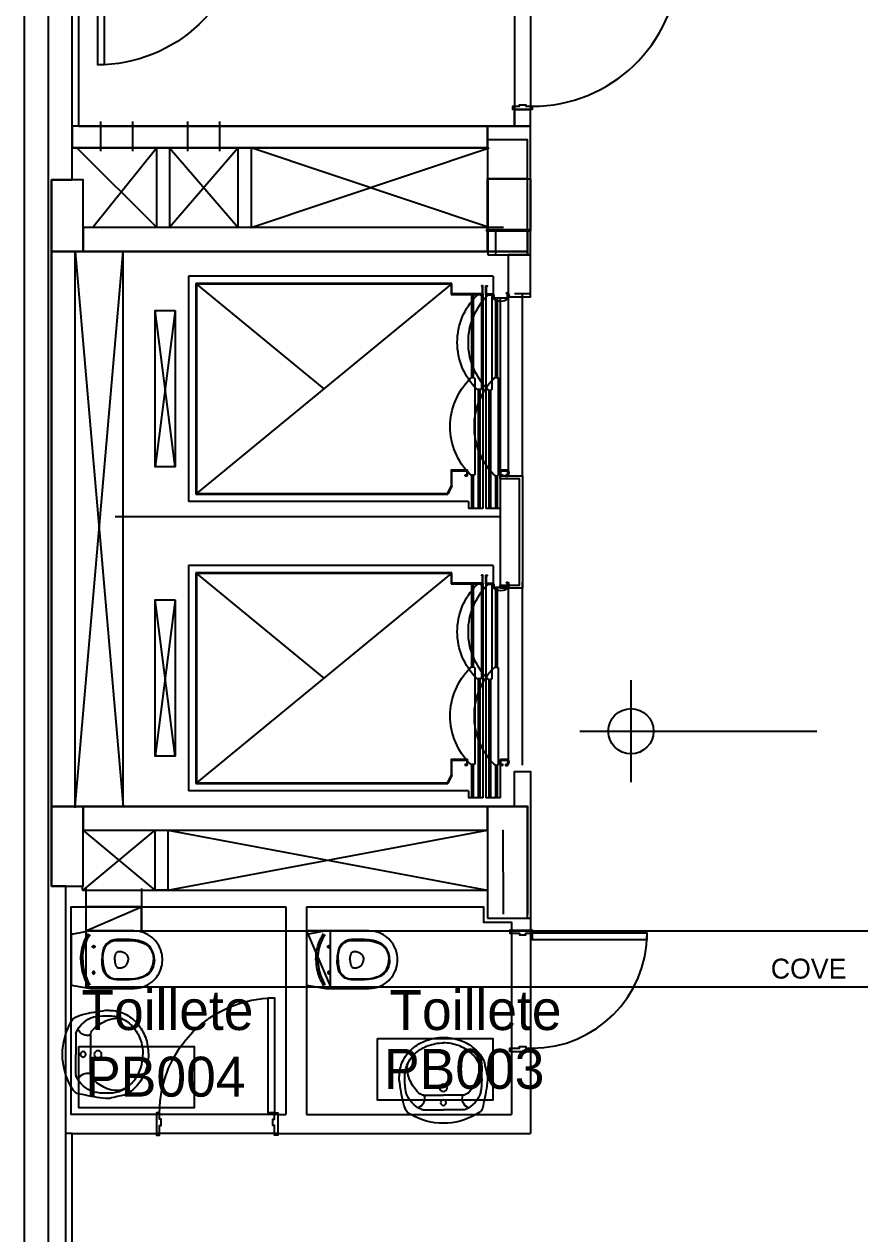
# Model space of a CAD drawing. Header units: millimetres. Extents: x 1473.7 to 1568.7, y 1808.4 to 1881.8.
# Drawn here: x 1489.93 to 1495.16, y 1858.79 to 1866.37 of the extents above; entities that cross this region are included whole.
import ezdxf

# ---------------------------------------------------------------- set-up
doc = ezdxf.new("R2010")
doc.units = ezdxf.units.MM
doc.layers.get('0').update_dxf_attribs({"linetype": 'CONTINUOUS'})
for name, color, linetype in [('0-COTAS-NIVEL', 8, 'CONTINUOUS'), ('0-OBSERVACIONES', 6, 'CONTINUOUS'), ('00000-CROQUIS', 6, 'CONTINUOUS'), ('10-CARP-HOJA-PUER', 4, 'CONTINUOUS'), ('10-CARP-MARC', 2, 'CONTINUOUS'), ('10-CARP-SLIA', 14, 'CONTINUOUS'), ('AR - ASCENSOR', 1, 'CONTINUOUS'), ('AR - CAJAS', 1, 'CONTINUOUS'), ('AR - CARPINTERIA 1', 1, 'CONTINUOUS'), ('AR - INST. SANITARIA', 2, 'CONTINUOUS'), ('AR - OBSERVACIONES', 51, 'CONTINUOUS'), ('AR - PROYECCION 1', 2, 'CONTINUOUS'), ('AR - PROYECCION 2', 1, 'CONTINUOUS'), ('AR - REVESTIMIENTO', 21, 'CONTINUOUS'), ('AR - REVOQUE', 8, 'CONTINUOUS'), ('AR - TABIQUE LADRILLO HUECO', 4, 'CONTINUOUS'), ('ES - LINEA OFICIAL', 6, 'CONTINUOUS'), ('ES-COLUMNAS', 5, 'CONTINUOUS'), ('ES-HATCH TABIQUE', 250, 'CONTINUOUS'), ('ES-TABIQUES', 5, 'CONTINUOUS'), ('ESTRUCTURA', 3, 'CONTINUOUS'), ('MURO', 7, 'CONTINUOUS'), ('Sanitario_Detalle', 8, 'CONTINUOUS'), ('TEXTO', 7, 'CONTINUOUS')]:
    doc.layers.add(name, color=color, linetype=linetype)

# ---------------------------------------------------------------- blocks, each defined once
blk = doc.blocks.new('Puerta 76.1')
at = {"layer": '10-CARP-HOJA-PUER', "linetype": 'CONTINUOUS'}
blk.add_lwpolyline([(0.02, 0.13), (0.06, 0.13), (0.06, 0.85), (0.02, 0.85), (0.02, 0.13)], dxfattribs=at)
at = {"layer": '10-CARP-MARC', "linetype": 'CONTINUOUS'}
for points in [[(0, 0), (0, -0.01), (0.02, -0.01), (0.02, 0.05), (0.03, 0.05), (0.03, 0.09), (0.02, 0.09), (0.02, 0.13), (0, 0.13), (0, 0.12)], [(0.76, 0), (0.76, -0.01), (0.74, -0.01), (0.74, 0.05), (0.73, 0.05), (0.73, 0.09), (0.74, 0.09), (0.74, 0.13), (0.76, 0.13), (0.76, 0.12)]]:
    blk.add_lwpolyline(points, dxfattribs=at)
at = {"layer": '10-CARP-SLIA', "linetype": 'CONTINUOUS'}
for p, q in [((0, 0.12), (0.76, 0.12)), ((0, 0), (0.76, 0))]:
    blk.add_line(p, q, dxfattribs=at)
blk.add_arc((0.02, 0.13), 0.72, 0, 90, dxfattribs=at)
blk = doc.blocks.new('Puerta 96.1')
at = {"layer": '10-CARP-HOJA-PUER', "linetype": 'CONTINUOUS'}
blk.add_lwpolyline([(0.02, 0.11), (0.06, 0.11), (0.06, 1.03), (0.02, 1.03), (0.02, 0.11)], dxfattribs=at)
at = {"layer": '10-CARP-MARC', "linetype": 'CONTINUOUS'}
for points in [[(0, 0), (0, -0.01), (0.02, -0.01), (0.02, 0.03), (0.03, 0.03), (0.03, 0.07), (0.02, 0.07), (0.02, 0.11), (0, 0.11), (0, 0.1)], [(0.96, 0), (0.96, -0.01), (0.94, -0.01), (0.94, 0.03), (0.93, 0.03), (0.93, 0.07), (0.94, 0.07), (0.94, 0.11), (0.96, 0.11), (0.96, 0.1)]]:
    blk.add_lwpolyline(points, dxfattribs=at)
at = {"layer": '10-CARP-SLIA', "linetype": 'CONTINUOUS'}
for p, q in [((0, 0.1), (0.96, 0.1)), ((0, 0), (0.96, 0))]:
    blk.add_line(p, q, dxfattribs=at)
blk.add_arc((0.019952, 0.109981), 0.920048, 0.00121, 87.505209, dxfattribs=at)
blk = doc.blocks.new('NIVEL')
at = {"layer": '0-COTAS-NIVEL'}
for p, q in [((0, 0.19519), (0, -0.19519)), ((-0.19519, 0), (0.711572, 0))]:
    blk.add_line(p, q, dxfattribs=at)
blk.add_circle((0, 0), 0.086751, dxfattribs=at)
blk = doc.blocks.new('RCPLS004')
for p, q in [((-0.097979, -0.075253), (-0.110949, -0.080011)), ((-0.085539, -0.071305), (-0.097979, -0.075253)), ((-0.074913, -0.068391), (-0.085539, -0.071305)), ((-0.062185, -0.065438), (-0.074913, -0.068391)), ((-0.046976, -0.062656), (-0.062185, -0.065438)), ((-0.043147, -0.07421), (-0.056178, -0.076464)), ((-0.033426, -0.060845), (-0.046976, -0.062656)), ((-0.029119, -0.072457), (-0.043147, -0.07421)), ((-0.018199, -0.059545), (-0.033426, -0.060845)), ((-0.015985, -0.071438), (-0.029119, -0.072457)), ((0, -0.059), (-0.018199, -0.059545)), ((0, -0.071), (-0.015985, -0.071438)), ((0, -0.059), (0.018199, -0.059545)), ((0, -0.071), (0.015985, -0.071438)), ((0.015985, -0.071438), (0.029119, -0.072457)), ((0.018199, -0.059545), (0.033426, -0.060845)), ((0.029119, -0.072457), (0.043147, -0.07421)), ((0.033426, -0.060845), (0.046976, -0.062656)), ((0.043147, -0.07421), (0.056178, -0.076464)), ((0.046976, -0.062656), (0.062185, -0.065438)), ((0.062185, -0.065438), (0.074913, -0.068391)), ((0.074913, -0.068391), (0.085539, -0.071305)), ((0.085539, -0.071305), (0.097979, -0.075253)), ((0.097979, -0.075253), (0.110949, -0.080011)), ((-0.158103, -0.103448), (-0.163602, -0.106888)), ((-0.147335, -0.097174), (-0.158103, -0.103448)), ((-0.151402, -0.113418), (-0.157098, -0.116972)), ((-0.142725, -0.108344), (-0.151402, -0.113418)), ((-0.135621, -0.090996), (-0.147335, -0.097174)), ((-0.131151, -0.102179), (-0.142725, -0.108344)), ((-0.124182, -0.085575), (-0.135621, -0.090996)), ((-0.120804, -0.097217), (-0.131151, -0.102179)), ((-0.110949, -0.080011), (-0.124182, -0.085575)), ((-0.108353, -0.091891), (-0.120804, -0.097217)), ((-0.096744, -0.087525), (-0.108353, -0.091891)), ((-0.083423, -0.083193), (-0.096744, -0.087525)), ((-0.088322, -0.138375), (-0.0885, -0.140043)), ((-0.0885, -0.140043), (-0.088342, -0.14153)), ((-0.088342, -0.14153), (-0.087821, -0.143117)), ((-0.087768, -0.136768), (-0.088322, -0.138375)), ((-0.087821, -0.143117), (-0.086955, -0.14456)), ((-0.086964, -0.135453), (-0.087768, -0.136768)), ((-0.085938, -0.134355), (-0.086964, -0.135453)), ((-0.086955, -0.14456), (-0.086041, -0.145553)), ((-0.086041, -0.145553), (-0.084883, -0.146416)), ((-0.08473, -0.133493), (-0.085938, -0.134355)), ((-0.084883, -0.146416), (-0.083523, -0.147063)), ((-0.083077, -0.132793), (-0.08473, -0.133493)), ((-0.083523, -0.147063), (-0.0821, -0.147419)), ((-0.06913, -0.079316), (-0.083423, -0.083193)), ((-0.081, -0.1325), (-0.083077, -0.132793)), ((-0.0821, -0.147419), (-0.080907, -0.147499)), ((-0.07927, -0.132702), (-0.081, -0.1325)), ((-0.080907, -0.147499), (-0.07949, -0.147346)), ((-0.07949, -0.147346), (-0.077884, -0.146822)), ((-0.077873, -0.133183), (-0.07927, -0.132702)), ((-0.077884, -0.146822), (-0.076531, -0.146023)), ((-0.076604, -0.133923), (-0.077873, -0.133183)), ((-0.075515, -0.134885), (-0.076604, -0.133923)), ((-0.076531, -0.146023), (-0.07548, -0.145077)), ((-0.074542, -0.136187), (-0.075515, -0.134885)), ((-0.07548, -0.145077), (-0.074435, -0.143627)), ((-0.073907, -0.137563), (-0.074542, -0.136187)), ((-0.074435, -0.143627), (-0.073831, -0.142203)), ((-0.073552, -0.139119), (-0.073907, -0.137563)), ((-0.073831, -0.142203), (-0.073523, -0.140584)), ((-0.073523, -0.140584), (-0.073552, -0.139119)), ((-0.056178, -0.076464), (-0.06913, -0.079316)), ((0.056178, -0.076464), (0.06913, -0.079316)), ((0.06913, -0.079316), (0.083423, -0.083193)), ((0.073523, -0.140584), (0.073552, -0.139119)), ((0.073831, -0.142203), (0.073523, -0.140584)), ((0.073552, -0.139119), (0.073907, -0.137563)), ((0.074435, -0.143627), (0.073831, -0.142203)), ((0.073907, -0.137563), (0.074542, -0.136187)), ((0.07548, -0.145077), (0.074435, -0.143627)), ((0.074542, -0.136187), (0.075515, -0.134885)), ((0.076531, -0.146023), (0.07548, -0.145077)), ((0.075515, -0.134885), (0.076604, -0.133923)), ((0.077884, -0.146822), (0.076531, -0.146023)), ((0.076604, -0.133923), (0.077873, -0.133183)), ((0.077873, -0.133183), (0.07927, -0.132702)), ((0.07949, -0.147346), (0.077884, -0.146822)), ((0.07927, -0.132702), (0.081, -0.1325)), ((0.080907, -0.147499), (0.07949, -0.147346)), ((0.0821, -0.147419), (0.080907, -0.147499)), ((0.081, -0.1325), (0.083077, -0.132793)), ((0.083523, -0.147063), (0.0821, -0.147419)), ((0.083077, -0.132793), (0.08473, -0.133493)), ((0.083423, -0.083193), (0.096744, -0.087525)), ((0.084883, -0.146416), (0.083523, -0.147063)), ((0.08473, -0.133493), (0.085938, -0.134355)), ((0.086041, -0.145553), (0.084883, -0.146416)), ((0.085938, -0.134355), (0.086964, -0.135453)), ((0.086955, -0.14456), (0.086041, -0.145553)), ((0.087821, -0.143117), (0.086955, -0.14456)), ((0.086964, -0.135453), (0.087768, -0.136768)), ((0.087768, -0.136768), (0.088322, -0.138375)), ((0.088342, -0.14153), (0.087821, -0.143117)), ((0.088322, -0.138375), (0.0885, -0.140043)), ((0.0885, -0.140043), (0.088342, -0.14153)), ((0.096744, -0.087525), (0.108353, -0.091891)), ((0.108353, -0.091891), (0.120804, -0.097217)), ((0.110949, -0.080011), (0.124182, -0.085575)), ((0.120804, -0.097217), (0.131151, -0.102179)), ((0.124182, -0.085575), (0.135621, -0.090996)), ((0.131151, -0.102179), (0.142725, -0.108344)), ((0.135621, -0.090996), (0.147335, -0.097174)), ((0.142725, -0.108344), (0.151402, -0.113418)), ((0.147335, -0.097174), (0.158103, -0.103448)), ((0.151402, -0.113418), (0.157098, -0.116972)), ((0.158103, -0.103448), (0.163602, -0.106888)), ((-0.107735, -0.230113), (-0.099559, -0.220986)), ((-0.09449, -0.223083), (-0.1017, -0.230596)), ((-0.099559, -0.220986), (-0.08942, -0.212606)), ((-0.086469, -0.216644), (-0.09449, -0.223083)), ((-0.08942, -0.212606), (-0.080024, -0.206865)), ((-0.073759, -0.209359), (-0.086469, -0.216644)), ((-0.080024, -0.206865), (-0.069327, -0.202155)), ((-0.060887, -0.204759), (-0.073759, -0.209359)), ((-0.069327, -0.202155), (-0.055138, -0.198213)), ((-0.046105, -0.201418), (-0.060887, -0.204759)), ((-0.055138, -0.198213), (-0.041617, -0.19552)), ((-0.031523, -0.199055), (-0.046105, -0.201418)), ((-0.041617, -0.19552), (-0.029962, -0.193818)), ((-0.016661, -0.197572), (-0.031523, -0.199055)), ((-0.029962, -0.193818), (-0.018882, -0.19272)), ((-0.018882, -0.19272), (-0.008623, -0.19215)), ((0, -0.197), (-0.016661, -0.197572)), ((-0.008623, -0.19215), (0, -0.192)), ((0.008623, -0.19215), (0, -0.192)), ((0, -0.197), (0.016661, -0.197572)), ((0.018882, -0.19272), (0.008623, -0.19215)), ((0.016661, -0.197572), (0.031523, -0.199055)), ((0.029962, -0.193818), (0.018882, -0.19272)), ((0.041617, -0.19552), (0.029962, -0.193818)), ((0.031523, -0.199055), (0.046105, -0.201418)), ((0.055138, -0.198213), (0.041617, -0.19552)), ((0.046105, -0.201418), (0.060887, -0.204759)), ((0.069327, -0.202155), (0.055138, -0.198213)), ((0.060887, -0.204759), (0.073759, -0.209359)), ((0.080024, -0.206865), (0.069327, -0.202155)), ((0.073759, -0.209359), (0.086469, -0.216644)), ((0.08942, -0.212606), (0.080024, -0.206865)), ((0.086469, -0.216644), (0.09449, -0.223083)), ((0.099559, -0.220986), (0.08942, -0.212606)), ((0.09449, -0.223083), (0.1017, -0.230596)), ((0.107735, -0.230113), (0.099559, -0.220986)), ((-0.1255, -0.282118), (-0.124222, -0.267431)), ((-0.1255, -0.363299), (-0.1255, -0.282118)), ((-0.124222, -0.267431), (-0.12055, -0.253534)), ((-0.12055, -0.253534), (-0.115124, -0.241421)), ((-0.119449, -0.269195), (-0.1205, -0.282118)), ((-0.1205, -0.282118), (-0.1205, -0.363299)), ((-0.117825, -0.261603), (-0.119449, -0.269195)), ((-0.11394, -0.25039), (-0.117825, -0.261603)), ((-0.115124, -0.241421), (-0.107735, -0.230113)), ((-0.108595, -0.240129), (-0.11394, -0.25039)), ((-0.1017, -0.230596), (-0.108595, -0.240129)), ((-0.050528, -0.293518), (-0.051, -0.297838)), ((-0.051, -0.297838), (-0.051, -0.307)), ((-0.048934, -0.288984), (-0.050528, -0.293518)), ((-0.046264, -0.284915), (-0.048934, -0.288984)), ((-0.043185, -0.281978), (-0.046264, -0.284915)), ((-0.0385, -0.279298), (-0.043185, -0.281978)), ((-0.030225, -0.276434), (-0.0385, -0.279298)), ((-0.02315, -0.274578), (-0.030225, -0.276434)), ((-0.015895, -0.273207), (-0.02315, -0.274578)), ((-0.008285, -0.272326), (-0.015895, -0.273207)), ((0, -0.272), (-0.008285, -0.272326)), ((0, -0.272), (0.008285, -0.272326)), ((0.008285, -0.272326), (0.015895, -0.273207)), ((0.015895, -0.273207), (0.02315, -0.274578)), ((0.02315, -0.274578), (0.030225, -0.276434)), ((0.030225, -0.276434), (0.0385, -0.279298)), ((0.0385, -0.279298), (0.043185, -0.281978)), ((0.043185, -0.281978), (0.046264, -0.284915)), ((0.046264, -0.284915), (0.048934, -0.288984)), ((0.048934, -0.288984), (0.050528, -0.293518)), ((0.050528, -0.293518), (0.051, -0.297838)), ((0.051, -0.297838), (0.051, -0.307)), ((0.1017, -0.230596), (0.108595, -0.240129)), ((0.115124, -0.241421), (0.107735, -0.230113)), ((0.108595, -0.240129), (0.11394, -0.25039)), ((0.11394, -0.25039), (0.117825, -0.261603)), ((0.12055, -0.253534), (0.115124, -0.241421)), ((0.117825, -0.261603), (0.119449, -0.269195)), ((0.119449, -0.269195), (0.1205, -0.282118)), ((0.1205, -0.282118), (0.1205, -0.363299)), ((0.124222, -0.267431), (0.12055, -0.253534)), ((0.1255, -0.282118), (0.124222, -0.267431)), ((0.1255, -0.363299), (0.1255, -0.282118)), ((-0.124835, -0.381151), (-0.1255, -0.363299)), ((-0.1205, -0.363299), (-0.119843, -0.380863)), ((-0.051, -0.307), (-0.050533, -0.31307)), ((-0.050533, -0.31307), (-0.049658, -0.317777)), ((-0.049658, -0.317777), (-0.047921, -0.323587)), ((-0.047921, -0.323587), (-0.045265, -0.329615)), ((-0.045265, -0.329615), (-0.042318, -0.33457)), ((-0.042318, -0.33457), (-0.039057, -0.338892)), ((-0.039057, -0.338892), (-0.036654, -0.341551)), ((-0.036654, -0.341551), (-0.033718, -0.344346)), ((-0.033718, -0.344346), (-0.029439, -0.347717)), ((-0.029439, -0.347717), (-0.024913, -0.350562)), ((-0.024913, -0.350562), (-0.020674, -0.352673)), ((-0.020674, -0.352673), (-0.015702, -0.354563)), ((-0.015702, -0.354563), (-0.010342, -0.355968)), ((-0.010342, -0.355968), (-0.004643, -0.356801)), ((-0.004643, -0.356801), (0, -0.357)), ((0.004643, -0.356801), (0, -0.357)), ((0.010342, -0.355968), (0.004643, -0.356801)), ((0.015702, -0.354563), (0.010342, -0.355968)), ((0.020674, -0.352673), (0.015702, -0.354563)), ((0.024913, -0.350562), (0.020674, -0.352673)), ((0.029439, -0.347717), (0.024913, -0.350562)), ((0.033718, -0.344346), (0.029439, -0.347717)), ((0.036654, -0.341551), (0.033718, -0.344346)), ((0.039057, -0.338892), (0.036654, -0.341551)), ((0.042318, -0.33457), (0.039057, -0.338892)), ((0.045265, -0.329615), (0.042318, -0.33457)), ((0.047921, -0.323587), (0.045265, -0.329615)), ((0.049658, -0.317777), (0.047921, -0.323587)), ((0.050533, -0.31307), (0.049658, -0.317777)), ((0.051, -0.307), (0.050533, -0.31307)), ((0.1205, -0.363299), (0.119843, -0.380863)), ((0.124835, -0.381151), (0.1255, -0.363299)), ((-0.124215, -0.388104), (-0.124835, -0.381151)), ((-0.122191, -0.403013), (-0.124215, -0.388104)), ((-0.119164, -0.418081), (-0.122191, -0.403013)), ((-0.119843, -0.380863), (-0.118297, -0.3954)), ((-0.115468, -0.431962), (-0.119164, -0.418081)), ((-0.118297, -0.3954), (-0.115532, -0.411366)), ((-0.115532, -0.411366), (-0.112195, -0.425221)), ((-0.109717, -0.448896), (-0.115468, -0.431962)), ((-0.112195, -0.425221), (-0.108054, -0.438762)), ((-0.103942, -0.462197), (-0.109717, -0.448896)), ((-0.108054, -0.438762), (-0.1029, -0.452531)), ((-0.1029, -0.452531), (-0.096561, -0.465194)), ((0.1029, -0.452531), (0.096561, -0.465194)), ((0.108054, -0.438762), (0.1029, -0.452531)), ((0.103942, -0.462197), (0.109717, -0.448896)), ((0.112195, -0.425221), (0.108054, -0.438762)), ((0.109717, -0.448896), (0.115468, -0.431962)), ((0.115532, -0.411366), (0.112195, -0.425221)), ((0.115468, -0.431962), (0.119164, -0.418081)), ((0.118297, -0.3954), (0.115532, -0.411366)), ((0.119843, -0.380863), (0.118297, -0.3954)), ((0.119164, -0.418081), (0.122191, -0.403013)), ((0.122191, -0.403013), (0.124215, -0.388104)), ((0.124215, -0.388104), (0.124835, -0.381151)), ((-0.096858, -0.473918), (-0.103942, -0.462197)), ((-0.086419, -0.486469), (-0.096858, -0.473918)), ((-0.096561, -0.465194), (-0.087423, -0.477956)), ((-0.087423, -0.477956), (-0.077, -0.48845)), ((-0.075842, -0.495831), (-0.086419, -0.486469)), ((-0.077, -0.48845), (-0.067071, -0.495927)), ((-0.062522, -0.504453), (-0.075842, -0.495831)), ((-0.067071, -0.495927), (-0.060147, -0.500053)), ((-0.050085, -0.510249), (-0.062522, -0.504453)), ((-0.060147, -0.500053), (-0.045385, -0.506719)), ((-0.035816, -0.515107), (-0.050085, -0.510249)), ((-0.045385, -0.506719), (-0.034871, -0.51018)), ((-0.018391, -0.518729), (-0.035816, -0.515107)), ((-0.034871, -0.51018), (-0.022731, -0.512975)), ((-0.022731, -0.512975), (-0.011894, -0.514449)), ((0, -0.52), (-0.018391, -0.518729)), ((-0.011894, -0.514449), (0, -0.515)), ((0.011894, -0.514449), (0, -0.515)), ((0, -0.52), (0.018391, -0.518729)), ((0.022731, -0.512975), (0.011894, -0.514449)), ((0.018391, -0.518729), (0.035816, -0.515107)), ((0.034871, -0.51018), (0.022731, -0.512975)), ((0.045385, -0.506719), (0.034871, -0.51018)), ((0.035816, -0.515107), (0.050085, -0.510249)), ((0.060147, -0.500053), (0.045385, -0.506719)), ((0.050085, -0.510249), (0.062522, -0.504453)), ((0.067071, -0.495927), (0.060147, -0.500053)), ((0.062522, -0.504453), (0.075842, -0.495831)), ((0.077, -0.48845), (0.067071, -0.495927)), ((0.075842, -0.495831), (0.086419, -0.486469)), ((0.087423, -0.477956), (0.077, -0.48845)), ((0.086419, -0.486469), (0.096858, -0.473918)), ((0.096561, -0.465194), (0.087423, -0.477956)), ((0.096858, -0.473918), (0.103942, -0.462197)), ((-0.058842, -0.560182), (-0.058842, -0.560182)), ((0.058842, -0.560182), (0.058842, -0.560182))]:
    blk.add_line(p, q)
blk.add_lwpolyline([(0, -0.57), (0.008155, -0.569822), (0.016533, -0.569254), (0.027671, -0.567887), (0.038261, -0.565927), (0.048229, -0.563472), (0.053812, -0.561831), (0.058842, -0.560182), (0.065687, -0.55767), (0.075105, -0.553685), (0.08821, -0.547039), (0.097356, -0.541561), (0.110592, -0.532228), (0.120379, -0.524077), (0.12978, -0.515037), (0.13826, -0.505631), (0.146854, -0.494549), (0.155437, -0.481366), (0.162033, -0.469149), (0.167223, -0.457567), (0.172335, -0.443303), (0.176515, -0.427357), (0.179278, -0.410624), (0.1805, -0.3905), (0.1805, -0.12), (0.160798, -0.012536), (0.159251, -0.004098), (0.158628, -0.002439), (0.158014, -0.001616), (0.157219, -0.000917), (0.156113, -0.000327), (0.154333, 0), (0, 0), (-0.154333, 0), (-0.156113, -0.000327), (-0.157219, -0.000917), (-0.158014, -0.001616), (-0.158628, -0.002439), (-0.159251, -0.004098), (-0.160798, -0.012536), (-0.1805, -0.12), (-0.1805, -0.3905), (-0.179278, -0.410624), (-0.176515, -0.427357), (-0.172335, -0.443303), (-0.167223, -0.457567), (-0.162033, -0.469149), (-0.155437, -0.481366), (-0.146854, -0.494549), (-0.13826, -0.505631), (-0.12978, -0.515037), (-0.120379, -0.524077), (-0.110592, -0.532228), (-0.097356, -0.541561), (-0.08821, -0.547039), (-0.075105, -0.553685), (-0.065687, -0.55767), (-0.058842, -0.560182), (-0.053812, -0.561831), (-0.048229, -0.563472), (-0.038261, -0.565927), (-0.027671, -0.567887), (-0.016533, -0.569254), (-0.008155, -0.569822)], close=True)
blk = doc.blocks.new('s_LavMono')
blk.add_lwpolyline([(-0.177466, 0, 0.27095), (0.177466, 0, 0.041198), (0.194898, 0.010194, 0.087147), (0.218258, 0.061123, 0.014423), (0.240622, 0.188455, 0.110985), (0.24, 0.21, 0.102819), (0.22226, 0.288935, 0.093047), (0.169706, 0.358492, 0.087147), (0.093257, 0.403621, 0.087147), (0, 0.42, 0.093047), (-0.093257, 0.403621, 0.102819), (-0.169706, 0.358492, 0.110985), (-0.22226, 0.288935, -0.014423), (-0.24, 0.21, 0.087147), (-0.240622, 0.188455, 0.041198), (-0.218258, 0.061123, 0.27095), (-0.194898, 0.010194), (-0.177466, 0)], format="xyb", close=True)
at = {"layer": 'Sanitario_Detalle'}
for p, q in [((-0.106065, 0.105), (0, 0.105)), ((0.106065, 0.105), (0, 0.105)), ((-0.109754, 0.025), (0, 0.025)), ((0.109754, 0.025), (0, 0.025))]:
    blk.add_line(p, q, dxfattribs=at)
for points in [[(-0.209998, 0.209155, -0.11237), (-0.195145, 0.276099, -0.102819), (-0.14995, 0.335915, -0.093047), (-0.083035, 0.375417, -0.087147), (0, 0.39, -0.087147)], [(0.209998, 0.209155, 0.11237), (0.195145, 0.276099, 0.102819), (0.14995, 0.335915, 0.093047), (0.083035, 0.375417, 0.087147), (0, 0.39, 0.087147)], [(-0.204273, 0.122702, -0.048163), (-0.210622, 0.188455, -0.015067), (-0.209998, 0.209155, -0.015067)], [(-0.205826, 0.245668, -0.000644), (-0.205677, 0.246541, -0.000644)], [(-0.134258, 0.116625, -0.092164), (-0.180769, 0.183914, -0.064814), (-0.196027, 0.234757, -0.064814)], [(0.134258, 0.116625, 0.092164), (0.180769, 0.183914, 0.064814), (0.196027, 0.234757, 0.064814)], [(0.204273, 0.122702, 0.048163), (0.210622, 0.188455, 0.015067), (0.209998, 0.209155, 0.015067)], [(0.205826, 0.245668, 0.000644), (0.205677, 0.246541, 0.000644)]]:
    blk.add_lwpolyline(points, format="xyb", dxfattribs=at)
for centre, radius in [((0, 0.145322), 0.02), ((0, 0.064151), 0.015)]:
    blk.add_circle(centre, radius, dxfattribs=at)
for centre, radius, start, end in [((-0.107207, 0.249282), 0.09, 146.498415, 189.287762), ((0.107207, 0.249282), 0.09, 350.712238, 33.501585), ((-0.05968, 0.165122), 0.150687, 196.350388, 246.340308), ((-0.157063, 0.08655), 0.054233, 291.277313, 19.888798), ((-0.106065, 0.145), 0.04, 225.184262, 270), ((0.157063, 0.08655), 0.054233, 160.111202, 248.722687), ((0.106065, 0.145), 0.04, 270, 314.815738), ((0.05968, 0.165122), 0.150687, 293.659692, 343.649612), ((-0.110119, 0.05), 0.025, 246.340332, 270.288391), ((-0.109754, 0.115), 0.09, 269.509254, 270.000036), ((0.109754, 0.115), 0.09, 269.999964, 270.490746), ((0.110119, 0.05), 0.025, 269.711609, 293.659668)]:
    blk.add_arc(centre, radius, start, end, dxfattribs=at)

msp = doc.modelspace()

# ---------------------------------------------------------------- linework, layer by layer
at = {"color": 5}
for p, q in [((1492.99825, 1865.833436), (1493.09825, 1865.833436)), ((1490.29325, 1860.943462), (1490.29325, 1860.968462)), ((1490.29325, 1860.943462), (1492.82825, 1860.943462)), ((1493.07825, 1860.768462), (1493.09825, 1860.768462)), ((1492.97825, 1860.693462), (1493.09825, 1860.693462)), ((1492.97825, 1859.933462), (1493.09825, 1859.933462)), ((1490.75575, 1859.538462), (1490.75575, 1859.418462)), ((1491.51575, 1859.538462), (1491.51575, 1859.418462)), ((1490.22825, 1859.418462), (1490.18825, 1859.418462))]:
    msp.add_line(p, q, dxfattribs=at)
at = {"color": 2}
for points in [[(1490.26825, 1865.728436), (1490.22825, 1865.728436), (1490.22825, 1873.017867), (1490.26825, 1873.017867)], [(1490.22825, 1865.593436), (1492.82825, 1865.593436), (1492.82825, 1865.728436), (1490.22825, 1865.728436)], [(1493.098251, 1865.073436), (1493.098251, 1865.079686), (1492.823251, 1865.079686), (1492.823251, 1865.073436)], [(1492.830874, 1864.923436), (1493.078251, 1864.923436), (1493.078251, 1865.073436), (1492.830874, 1865.073436)], [(1493.098251, 1865.073436), (1493.07825, 1865.073436), (1493.07825, 1864.923436), (1493.098251, 1864.923436)], [(1492.958251, 1864.660638), (1493.098251, 1864.660638), (1493.098251, 1864.923436), (1492.958251, 1864.923436)]]:
    msp.add_lwpolyline(points, close=True, dxfattribs=at)
msp.add_lwpolyline([(1492.82825, 1865.593436), (1492.82825, 1865.728436)], dxfattribs=at)
at = {"layer": '0-OBSERVACIONES'}
for points in [[(1493.09825, 1865.833436), (1492.99825, 1865.833436), (1492.99825, 1865.728436), (1493.09825, 1865.728436)], [(1492.82825, 1865.399849), (1493.09825, 1865.399849), (1493.09825, 1865.728436), (1492.82825, 1865.728436)], [(1493.098251, 1865.076561), (1492.82825, 1865.076561), (1492.82825, 1865.399849), (1493.098251, 1865.399849)], [(1492.830874, 1865.073436), (1493.07825, 1865.073436), (1493.07825, 1865.399849), (1492.830874, 1865.399849)]]:
    msp.add_lwpolyline(points, close=True, dxfattribs=at)
at = {"layer": '00000-CROQUIS'}
for points in [[(1492.823251, 1865.079686), (1493.062012, 1865.079686)], [(1492.823251, 1865.073436), (1493.062012, 1865.073436)]]:
    msp.add_lwpolyline(points, dxfattribs=at)
at = {"layer": 'AR - ASCENSOR', "linetype": 'CONTINUOUS'}
for p, q in [((1490.956536, 1864.78978), (1490.956536, 1863.378903)), ((1492.863247, 1864.78978), (1490.956536, 1864.78978)), ((1491.002536, 1864.74378), (1491.002536, 1863.424903)), ((1492.604997, 1864.74378), (1491.002536, 1864.74378)), ((1491.006536, 1864.73978), (1491.006536, 1863.428903)), ((1492.600997, 1864.73978), (1491.006536, 1863.428903)), ((1491.006536, 1864.73978), (1491.803767, 1864.084342)), ((1492.600997, 1864.73978), (1491.006536, 1864.73978)), ((1492.600997, 1864.73978), (1492.600997, 1864.674578)), ((1492.604997, 1864.678578), (1492.604997, 1864.74378)), ((1492.798274, 1864.72978), (1492.790274, 1864.72978)), ((1492.790274, 1864.72978), (1492.790274, 1864.72578)), ((1492.790274, 1864.72578), (1492.796274, 1864.72578)), ((1492.796274, 1864.72578), (1492.796274, 1864.678578)), ((1492.800274, 1864.676578), (1492.800274, 1864.72778)), ((1492.863247, 1864.78978), (1492.863247, 1864.678494)), ((1492.600997, 1864.674578), (1492.798274, 1864.674578)), ((1492.796274, 1864.678578), (1492.604997, 1864.678578)), ((1492.729274, 1864.674578), (1492.729274, 1864.151665)), ((1492.739274, 1864.674578), (1492.739274, 1864.151665)), ((1492.800274, 1864.676578), (1492.800274, 1863.33478)), ((1492.817247, 1864.676578), (1492.817247, 1863.33478)), ((1492.958247, 1864.651578), (1492.958244, 1863.574807)), ((1493.048251, 1863.539807), (1493.04825, 1864.684578)), ((1490.87268, 1863.594342), (1490.74825, 1864.574342)), ((1490.87268, 1864.574342), (1490.74825, 1863.594342)), ((1492.878247, 1864.649578), (1492.878247, 1864.151665)), ((1492.888247, 1864.649578), (1492.888247, 1864.151665)), ((1492.908247, 1864.649578), (1492.908247, 1863.33478)), ((1492.770274, 1864.078764), (1492.770274, 1863.33478)), ((1492.780274, 1864.078764), (1492.780274, 1863.33478)), ((1492.837247, 1864.078764), (1492.837247, 1863.33478)), ((1492.847247, 1864.078764), (1492.847247, 1863.33478)), ((1492.600997, 1863.572807), (1492.600997, 1863.476807)), ((1492.702035, 1863.574807), (1492.602997, 1863.574807)), ((1492.604997, 1863.570807), (1492.700035, 1863.570807)), ((1492.604997, 1863.476637), (1492.604997, 1863.570807)), ((1492.687212, 1863.543807), (1492.687212, 1863.539807)), ((1492.700035, 1863.543807), (1492.687212, 1863.543807)), ((1492.687212, 1863.539807), (1492.702035, 1863.539807)), ((1492.700035, 1863.570807), (1492.700035, 1863.543807)), ((1492.704035, 1863.541807), (1492.704035, 1863.572807)), ((1492.729275, 1863.542602), (1492.729274, 1863.33478)), ((1492.739275, 1863.542602), (1492.739274, 1863.33478)), ((1492.878247, 1863.542602), (1492.878247, 1863.33478)), ((1492.888247, 1863.542602), (1492.888247, 1863.33478)), ((1492.600997, 1863.476807), (1492.577031, 1863.428903)), ((1492.604997, 1863.476637), (1492.580706, 1863.424903)), ((1492.709275, 1863.378903), (1490.956536, 1863.378903)), ((1491.002536, 1863.424903), (1492.580706, 1863.424903)), ((1491.006536, 1863.428903), (1492.577031, 1863.428903)), ((1492.709275, 1863.378903), (1492.709274, 1863.33478)), ((1492.800274, 1863.33478), (1492.709274, 1863.33478)), ((1492.908247, 1863.33478), (1492.817247, 1863.33478)), ((1490.956536, 1862.977293), (1490.956536, 1861.566416)), ((1492.863247, 1862.977293), (1490.956536, 1862.977293)), ((1491.002536, 1862.931293), (1491.002536, 1861.612416)), ((1492.604997, 1862.931293), (1491.002536, 1862.931293)), ((1491.006536, 1862.927293), (1491.006536, 1861.616416)), ((1492.600997, 1862.927293), (1491.006536, 1861.616416)), ((1491.006536, 1862.927293), (1491.803767, 1862.271855)), ((1492.600997, 1862.927293), (1491.006536, 1862.927293)), ((1492.600997, 1862.927293), (1492.600997, 1862.862091)), ((1492.604997, 1862.866091), (1492.604997, 1862.931293)), ((1492.798274, 1862.917293), (1492.790274, 1862.917293)), ((1492.790274, 1862.917293), (1492.790274, 1862.913293)), ((1492.790274, 1862.913293), (1492.796274, 1862.913293)), ((1492.796274, 1862.913293), (1492.796274, 1862.866091)), ((1492.800274, 1862.864091), (1492.800274, 1862.915293)), ((1492.863247, 1862.977293), (1492.863247, 1862.866007)), ((1492.600997, 1862.862091), (1492.798274, 1862.862091)), ((1492.796274, 1862.866091), (1492.604997, 1862.866091)), ((1492.729274, 1862.862091), (1492.729274, 1862.339178)), ((1492.739274, 1862.862091), (1492.739274, 1862.339178)), ((1492.800274, 1862.864091), (1492.800274, 1861.522293)), ((1492.817247, 1862.864091), (1492.817247, 1861.522293)), ((1492.878247, 1862.837091), (1492.878247, 1862.339178)), ((1492.888247, 1862.837091), (1492.888247, 1862.339178)), ((1492.958247, 1862.839091), (1492.958244, 1861.76232)), ((1493.04825, 1861.72732), (1493.04825, 1862.872091)), ((1490.87268, 1861.781855), (1490.74825, 1862.761855)), ((1490.87268, 1862.761855), (1490.74825, 1861.781855)), ((1492.770274, 1862.266277), (1492.770274, 1861.522293)), ((1492.780274, 1862.266277), (1492.780274, 1861.522293)), ((1492.837247, 1862.266277), (1492.837247, 1861.522293)), ((1492.847247, 1862.266277), (1492.847247, 1861.522293)), ((1492.600997, 1861.76032), (1492.600997, 1861.66432)), ((1492.702034, 1861.76232), (1492.602997, 1861.76232)), ((1492.604997, 1861.75832), (1492.700034, 1861.75832)), ((1492.604997, 1861.66415), (1492.604997, 1861.75832)), ((1492.687212, 1861.73132), (1492.687212, 1861.72732)), ((1492.700034, 1861.73132), (1492.687212, 1861.73132)), ((1492.687212, 1861.72732), (1492.702034, 1861.72732)), ((1492.700034, 1861.75832), (1492.700034, 1861.73132)), ((1492.704034, 1861.72932), (1492.704034, 1861.76032)), ((1492.729275, 1861.730114), (1492.729274, 1861.522293)), ((1492.739275, 1861.730114), (1492.739274, 1861.522293)), ((1492.878247, 1861.730114), (1492.878247, 1861.522293)), ((1492.888247, 1861.730114), (1492.888247, 1861.522293)), ((1492.908247, 1861.72732), (1492.908247, 1861.522293)), ((1492.600997, 1861.66432), (1492.577031, 1861.616416)), ((1492.604997, 1861.66415), (1492.580706, 1861.612416)), ((1492.709275, 1861.566416), (1490.956536, 1861.566416)), ((1491.002536, 1861.612416), (1492.580706, 1861.612416)), ((1491.006536, 1861.616416), (1492.577031, 1861.616416)), ((1492.709275, 1861.566416), (1492.709274, 1861.522293)), ((1492.800274, 1861.522293), (1492.709274, 1861.522293)), ((1492.908247, 1861.522293), (1492.817247, 1861.522293))]:
    msp.add_line(p, q, dxfattribs=at)
for points in [[(1492.948247, 1864.684578, -0.414214), (1492.956247, 1864.684578, -0.414214), (1492.958247, 1864.682578, -0.414214), (1492.958247, 1864.651578, 0.414214), (1492.956247, 1864.649578, -0.414214), (1492.866247, 1864.649578, -0.414214), (1492.864247, 1864.651578, -0.414214), (1492.864247, 1864.672578), (1492.862247, 1864.674578), (1492.819247, 1864.674578), (1492.817247, 1864.676578), (1492.817247, 1864.72778), (1492.819247, 1864.72978), (1492.827247, 1864.72978), (1492.827247, 1864.72578), (1492.821247, 1864.72578), (1492.821247, 1864.678578), (1492.862247, 1864.678578), (1492.868247, 1864.672578), (1492.868247, 1864.653578), (1492.954247, 1864.653578), (1492.954247, 1864.680578), (1492.948247, 1864.680578)], [(1492.760274, 1864.083764, -0.414214), (1492.760274, 1864.666073, -0.414214), (1492.765274, 1864.671073, -0.414214), (1492.785274, 1864.671073, -0.414214), (1492.790274, 1864.666073), (1492.790274, 1864.083764), (1492.785274, 1864.078764), (1492.765274, 1864.078764)], [(1492.827247, 1864.666073, 0.414214), (1492.827247, 1864.083764, 0.414214), (1492.832247, 1864.078764, 0.414214), (1492.852247, 1864.078764, 0.414214), (1492.857247, 1864.083764), (1492.857247, 1864.666073), (1492.852247, 1864.671073), (1492.832247, 1864.671073)], [(1492.719275, 1863.547602, -0.414214), (1492.719274, 1864.146665, -0.414214), (1492.724274, 1864.151665, -0.414214), (1492.744274, 1864.151665, -0.414214), (1492.749274, 1864.146665), (1492.749275, 1863.547602), (1492.744275, 1863.542602), (1492.724275, 1863.542602)], [(1492.868247, 1864.146665, 0.414214), (1492.868247, 1863.547602, 0.414214), (1492.873247, 1863.542602, 0.414214), (1492.893247, 1863.542602, 0.414214), (1492.898247, 1863.547602), (1492.898247, 1864.146665), (1492.893247, 1864.151665), (1492.873247, 1864.151665)], [(1492.941425, 1863.543807, 0.414214), (1492.941425, 1863.539807, 0.414214), (1492.956247, 1863.539807, 0.414214), (1492.958247, 1863.541807, 0.414214), (1492.958247, 1863.572807), (1492.956247, 1863.574807), (1492.910247, 1863.574807), (1492.908247, 1863.572807), (1492.908247, 1863.541807), (1492.910247, 1863.539807), (1492.925069, 1863.539807), (1492.925069, 1863.543807), (1492.912247, 1863.543807), (1492.912247, 1863.570807), (1492.954247, 1863.570807), (1492.954247, 1863.543807)], [(1492.948247, 1862.872091, -0.414214), (1492.956247, 1862.872091, -0.414214), (1492.958247, 1862.870091, -0.414214), (1492.958247, 1862.839091, 0.414214), (1492.956247, 1862.837091, -0.414214), (1492.866247, 1862.837091, -0.414214), (1492.864247, 1862.839091, -0.414214), (1492.864247, 1862.860091), (1492.862247, 1862.862091), (1492.819247, 1862.862091), (1492.817247, 1862.864091), (1492.817247, 1862.915293), (1492.819247, 1862.917293), (1492.827247, 1862.917293), (1492.827247, 1862.913293), (1492.821247, 1862.913293), (1492.821247, 1862.866091), (1492.862247, 1862.866091), (1492.868247, 1862.860091), (1492.868247, 1862.841091), (1492.954247, 1862.841091), (1492.954247, 1862.868091), (1492.948247, 1862.868091)], [(1492.760274, 1862.271277, -0.414214), (1492.760274, 1862.853586, -0.414214), (1492.765274, 1862.858586, -0.414214), (1492.785274, 1862.858586, -0.414214), (1492.790274, 1862.853586), (1492.790274, 1862.271277), (1492.785274, 1862.266277), (1492.765274, 1862.266277)], [(1492.827247, 1862.853586, 0.414214), (1492.827247, 1862.271277, 0.414214), (1492.832247, 1862.266277, 0.414214), (1492.852247, 1862.266277, 0.414214), (1492.857247, 1862.271277), (1492.857247, 1862.853586), (1492.852247, 1862.858586), (1492.832247, 1862.858586)], [(1492.719275, 1861.735114, -0.414214), (1492.719274, 1862.334178, -0.414214), (1492.724274, 1862.339178, -0.414214), (1492.744274, 1862.339178, -0.414214), (1492.749274, 1862.334178), (1492.749275, 1861.735114), (1492.744275, 1861.730114), (1492.724275, 1861.730114)], [(1492.868247, 1862.334178, 0.414214), (1492.868247, 1861.735114, 0.414214), (1492.873247, 1861.730114, 0.414214), (1492.893247, 1861.730114, 0.414214), (1492.898247, 1861.735114), (1492.898247, 1862.334178), (1492.893247, 1862.339178), (1492.873247, 1862.339178)], [(1492.941425, 1861.73132, 0.414214), (1492.941425, 1861.72732, 0.414214), (1492.956247, 1861.72732, 0.414214), (1492.958247, 1861.72932, 0.414214), (1492.958247, 1861.76032), (1492.956247, 1861.76232), (1492.910247, 1861.76232), (1492.908247, 1861.76032), (1492.908247, 1861.72932), (1492.910247, 1861.72732), (1492.925069, 1861.72732), (1492.925069, 1861.73132), (1492.912247, 1861.73132), (1492.912247, 1861.75832), (1492.954247, 1861.75832), (1492.954247, 1861.73132)]]:
    msp.add_lwpolyline(points, format="xyb", close=True, dxfattribs=at)
for points in [[(1490.87268, 1864.574342), (1490.87268, 1863.594342), (1490.74825, 1863.594342), (1490.74825, 1864.574342)], [(1490.87268, 1862.761855), (1490.87268, 1861.781855), (1490.74825, 1861.781855), (1490.74825, 1862.761855)]]:
    msp.add_lwpolyline(points, close=True, dxfattribs=at)
for centre, start, end in [((1492.798274, 1864.72778), 0, 90), ((1492.798274, 1864.676578), 270, 0), ((1492.602997, 1863.572807), 90, 180), ((1492.702035, 1863.572807), 0, 90), ((1492.702035, 1863.541807), 270, 0), ((1492.798274, 1862.915293), 0, 90), ((1492.798274, 1862.864091), 270, 0), ((1492.602997, 1861.76032), 90, 180), ((1492.702034, 1861.76032), 0, 90), ((1492.702034, 1861.72932), 270, 0)]:
    msp.add_arc(centre, 0.002, start, end, dxfattribs=at)
at = {"layer": 'AR - CAJAS', "linetype": 'CONTINUOUS'}
for points in [[(1490.40825, 1865.573436), (1490.40825, 1865.758436)], [(1490.60825, 1865.573436), (1490.60825, 1865.758436)], [(1490.95325, 1865.573436), (1490.95325, 1865.758436)], [(1491.15325, 1865.573436), (1491.15325, 1865.758436)]]:
    msp.add_lwpolyline(points, dxfattribs=at)
at = {"layer": 'AR - CAJAS'}
for points in [[(1490.31325, 1860.953462), (1490.31325, 1860.338462), (1498.54825, 1860.338462), (1498.54825, 1863.718436)], [(1490.66325, 1860.953462), (1490.66325, 1860.688462), (1498.19825, 1860.688462), (1498.19825, 1863.718436)]]:
    msp.add_lwpolyline(points, dxfattribs=at)
for points in [[(1490.31325, 1860.688462), (1490.66325, 1860.838462), (1490.31325, 1860.838462)], [(1490.31325, 1860.688462), (1490.66325, 1860.688462), (1490.66325, 1860.838462), (1490.31325, 1860.838462)], [(1491.69575, 1860.688462), (1491.84575, 1860.338462), (1491.84575, 1860.688462)], [(1491.69575, 1860.688462), (1491.69575, 1860.338462), (1491.84575, 1860.338462), (1491.84575, 1860.688462)]]:
    msp.add_lwpolyline(points, close=True, dxfattribs=at)
at = {"layer": 'AR - OBSERVACIONES', "linetype": 'CONTINUOUS'}
for points in [[(1498.98825, 1847.453528), (1498.98825, 1878.933528), (1489.92825, 1878.933528), (1489.92825, 1847.453528)], [(1498.98825, 1847.453528), (1498.98825, 1878.933528), (1489.92825, 1878.933528), (1489.92825, 1847.453528)], [(1490.18825, 1857.081075), (1490.18825, 1860.968462), (1490.09825, 1860.968462), (1490.09825, 1865.393436), (1490.09825, 1865.393436), (1490.09825, 1865.393436), (1490.09825, 1865.393436), (1490.09825, 1865.393436), (1490.22825, 1865.393436), (1490.22825, 1869.008483), (1490.09825, 1869.008483), (1490.098251, 1869.458483), (1490.22825, 1869.458483), (1490.22825, 1873.303528), (1490.098249, 1873.303528), (1490.09825, 1873.753528), (1490.18825, 1873.753528), (1490.18825, 1878.283528)], [(1490.18825, 1857.081075), (1490.18825, 1860.968462), (1490.09825, 1860.968462), (1490.09825, 1865.393436), (1490.09825, 1865.393436), (1490.09825, 1865.393436), (1490.09825, 1865.393436), (1490.09825, 1865.393436), (1490.22825, 1865.393436), (1490.22825, 1869.008483), (1490.09825, 1869.008483), (1490.098251, 1869.458483), (1490.22825, 1869.458483), (1490.22825, 1873.303528), (1490.098249, 1873.303528), (1490.09825, 1873.753528), (1490.18825, 1873.753528), (1490.18825, 1878.283528)]]:
    msp.add_lwpolyline(points, dxfattribs=at)
at = {"layer": 'AR - PROYECCION 1'}
for points in [[(1490.548249, 1861.468462), (1490.548249, 1864.943436)], [(1492.90825, 1863.280949), (1490.498249, 1863.280949)]]:
    msp.add_lwpolyline(points, dxfattribs=at)
at = {"layer": 'AR - PROYECCION 2'}
for p, q in [((1490.74825, 1860.943462), (1490.29825, 1861.318462)), ((1490.29825, 1860.943462), (1490.74825, 1861.318462))]:
    msp.add_line(p, q, dxfattribs=at)
for points in [[(1490.25825, 1865.593436), (1490.75825, 1865.093436)], [(1490.75825, 1865.593436), (1490.35825, 1865.093436)], [(1491.26825, 1865.593436), (1490.83825, 1865.093436)], [(1490.83825, 1865.593436), (1491.26825, 1865.093436)], [(1491.34825, 1865.093436), (1492.83825, 1865.593436)], [(1492.83825, 1865.093436), (1491.34825, 1865.593436)], [(1490.24825, 1861.468462), (1490.548249, 1864.943436)], [(1490.24825, 1864.943436), (1490.548249, 1861.468462)], [(1490.82825, 1861.318462), (1492.82825, 1860.943462)], [(1490.82825, 1860.943462), (1492.82825, 1861.318462)]]:
    msp.add_lwpolyline(points, dxfattribs=at)
at = {"layer": 'AR - REVESTIMIENTO', "linetype": 'CONTINUOUS'}
for points in [[(1490.75575, 1859.538462), (1490.22325, 1859.538462), (1490.22325, 1860.838462), (1491.56575, 1860.838462)], [(1491.56575, 1860.838462), (1491.56575, 1859.538462)], [(1491.69575, 1860.838462), (1492.80325, 1860.838462), (1492.80325, 1860.743462), (1492.97825, 1860.743462), (1492.97825, 1860.693462)], [(1491.69575, 1860.838462), (1491.69575, 1859.538462)], [(1492.97825, 1859.933462), (1492.97825, 1859.538436)], [(1491.51575, 1859.538462), (1491.56575, 1859.538462)], [(1491.69575, 1859.538462), (1492.97825, 1859.538462)]]:
    msp.add_lwpolyline(points, dxfattribs=at)
at = {"layer": 'AR - REVOQUE', "linetype": 'CONTINUOUS'}
for points in [[(1490.26825, 1867.033436), (1490.26825, 1866.993436), (1490.26825, 1866.993436), (1490.26825, 1865.728436), (1492.99825, 1865.728436), (1492.99825, 1865.833436)], [(1490.36825, 1867.033436), (1490.36825, 1866.993436), (1490.26825, 1866.993436), (1490.26825, 1865.728436), (1492.99825, 1865.728436), (1492.99825, 1865.828436)], [(1492.998247, 1864.680638), (1493.09825, 1864.680638), (1493.09825, 1865.833436)], [(1492.908251, 1863.519807), (1492.908251, 1863.539807), (1493.048251, 1863.539807), (1493.048251, 1862.834578), (1492.908251, 1862.834578), (1492.908251, 1862.854578)], [(1492.998247, 1861.468462), (1492.998247, 1861.685867), (1493.09825, 1861.685867), (1493.09825, 1860.693462)], [(1493.09825, 1859.933462), (1493.09825, 1859.418462)], [(1490.228249, 1856.391075), (1490.38825, 1856.391075), (1490.38825, 1857.191075), (1490.22825, 1857.191075), (1490.22825, 1859.418462), (1490.75575, 1859.418462)], [(1491.51575, 1859.418462), (1493.09825, 1859.418462)]]:
    msp.add_lwpolyline(points, dxfattribs=at)
at = {"layer": 'AR - TABIQUE LADRILLO HUECO', "linetype": 'CONTINUOUS'}
for points in [[(1490.75825, 1865.093436), (1490.75825, 1865.593436), (1490.83825, 1865.593436), (1490.83825, 1865.093436)], [(1491.26825, 1865.093436), (1491.26825, 1865.593436), (1491.34825, 1865.593436), (1491.34825, 1865.093436)], [(1490.74825, 1860.943462), (1490.74825, 1861.318462), (1490.82825, 1861.318462), (1490.82825, 1860.943462)]]:
    msp.add_lwpolyline(points, close=True, dxfattribs=at)
msp.add_lwpolyline([(1492.908251, 1863.519807), (1492.908251, 1863.519807), (1492.908251, 1863.519807), (1492.908251, 1863.519807), (1492.908251, 1862.854578), (1493.028251, 1862.854578), (1493.028251, 1863.519807), (1492.908251, 1863.519807), (1492.908251, 1863.519807)], dxfattribs=at)
at = {"layer": 'ES - LINEA OFICIAL'}
msp.add_line((1490.07825, 1879.799799), (1490.07825, 1846.659277), dxfattribs=at)
at = {"layer": 'ES-COLUMNAS', "linetype": 'CONTINUOUS'}
for points in [[(1492.82825, 1864.943436), (1493.07825, 1864.943436), (1493.07825, 1865.643436), (1492.82825, 1865.643436)], [(1490.09825, 1864.943436), (1490.29825, 1864.943436), (1490.29825, 1865.393436), (1490.09825, 1865.393436)], [(1492.878251, 1864.923436), (1493.078251, 1864.923436), (1493.07825, 1865.073436), (1492.878251, 1865.073436)], [(1490.09825, 1860.968462), (1490.29825, 1860.968462), (1490.29825, 1861.468462), (1490.09825, 1861.468462)], [(1492.82825, 1860.768462), (1493.07825, 1860.768462), (1493.07825, 1861.468462), (1492.82825, 1861.468462)]]:
    msp.add_lwpolyline(points, close=True, dxfattribs=at)
at = {"layer": 'ES-HATCH TABIQUE', "linetype": 'CONTINUOUS'}
msp.add_line((1492.82825, 1865.593436), (1490.22825, 1865.593436), dxfattribs=at)
at = {"layer": 'ES-TABIQUES', "linetype": 'CONTINUOUS'}
for points in [[(1490.29825, 1865.093436), (1490.29825, 1864.943436), (1492.82825, 1864.943436), (1492.82825, 1865.093436)], [(1490.09825, 1861.468462), (1490.24825, 1861.468462), (1490.24825, 1864.943436), (1490.09825, 1864.943436)], [(1490.29825, 1861.468462), (1490.29825, 1861.318462), (1492.82825, 1861.318462), (1492.82825, 1861.468462)]]:
    msp.add_lwpolyline(points, close=True, dxfattribs=at)
at = {"layer": 'ESTRUCTURA', "linetype": 'CONTINUOUS'}
for p, q in [((1493.078249, 1864.943436), (1490.228249, 1864.943436)), ((1490.248249, 1861.458704), (1490.248249, 1864.943436)), ((1490.226483, 1861.468462), (1492.928249, 1861.468462)), ((1490.238007, 1861.468462), (1493.078249, 1861.468462)), ((1493.078249, 1861.470943), (1493.078249, 1860.793436)), ((1492.925768, 1861.318462), (1492.928249, 1861.320943)), ((1492.928249, 1860.793436), (1492.925768, 1861.318462))]:
    msp.add_line(p, q, dxfattribs=at)
at = {"layer": 'MURO'}
for p, q in [((1492.928249, 1865.093436), (1490.503249, 1865.093436)), ((1492.928249, 1864.943436), (1490.228249, 1864.943436)), ((1493.028249, 1864.943436), (1490.578249, 1864.943436))]:
    msp.add_line(p, q, dxfattribs=at)
at = {"layer": 'TEXTO'}
for points in [[(1490.269405, 1859.964632), (1490.991553, 1859.964632), (1490.991553, 1859.580224), (1490.269405, 1859.580224)], [(1492.140691, 1860.01333), (1492.862839, 1860.01333), (1492.862839, 1859.628922), (1492.140691, 1859.628922)]]:
    msp.add_lwpolyline(points, close=True, dxfattribs=at)

# ---------------------------------------------------------------- block references
at = {"xscale": 1.63529, "yscale": 1.63529}
msp.add_blockref('NIVEL', (1493.726519, 1861.939061), dxfattribs=at)
at = {"layer": 'AR - CARPINTERIA 1', "linetype": 'CONTINUOUS', "xscale": -1, "rotation": 180}
msp.add_blockref('Puerta 96.1', (1490.36825, 1867.143436), dxfattribs=at)
at = {"layer": 'AR - CARPINTERIA 1', "linetype": 'CONTINUOUS', "rotation": 270}
for name, p in [('Puerta 96.1', (1492.99825, 1866.793436)), ('Puerta 76.1', (1492.97825, 1860.693462))]:
    msp.add_blockref(name, p, dxfattribs=at)
at = {"layer": 'AR - CARPINTERIA 1', "linetype": 'CONTINUOUS', "xscale": -1}
msp.add_blockref('Puerta 76.1', (1491.51575, 1859.418462), dxfattribs=at)
at = {"layer": 'AR - INST. SANITARIA', "linetype": 'CONTINUOUS', "rotation": 90}
for p in [(1490.22325, 1860.507962), (1491.69575, 1860.507962)]:
    msp.add_blockref('RCPLS004', p, dxfattribs=at)
at = {"layer": 'AR - INST. SANITARIA', "linetype": 'CONTINUOUS', "xscale": -1.14843, "yscale": 1.14843, "rotation": 270}
msp.add_blockref('s_LavMono', (1490.22325, 1859.914796), dxfattribs=at)
at = {"layer": 'AR - INST. SANITARIA', "linetype": 'CONTINUOUS', "xscale": -1.14843, "yscale": 1.14843}
msp.add_blockref('s_LavMono', (1492.552448, 1859.538462), dxfattribs=at)

# ---------------------------------------------------------------- texts
at = {"char_height": 0.25, "width": 1.194444, "attachment_point": 1}
for insert in [(1490.286119, 1860.317374), (1492.214519, 1860.317374)]:
    msp.add_mtext('Toillete', dxfattribs=dict(at, insert=insert))
at = {"layer": 'AR - CAJAS', "linetype": 'CONTINUOUS', "insert": (1494.602288, 1860.514439), "char_height": 0.125, "width": 0.388889, "attachment_point": 1}
msp.add_mtext('COVE', dxfattribs=at)
at = {"layer": 'TEXTO'}
for s, p in [('PB003', (1492.181106, 1859.698804)), ('PB004', (1490.30982, 1859.650106))]:
    msp.add_text(s, height=0.25, dxfattribs=at).set_placement(p)

doc.saveas('drawing.dxf')
